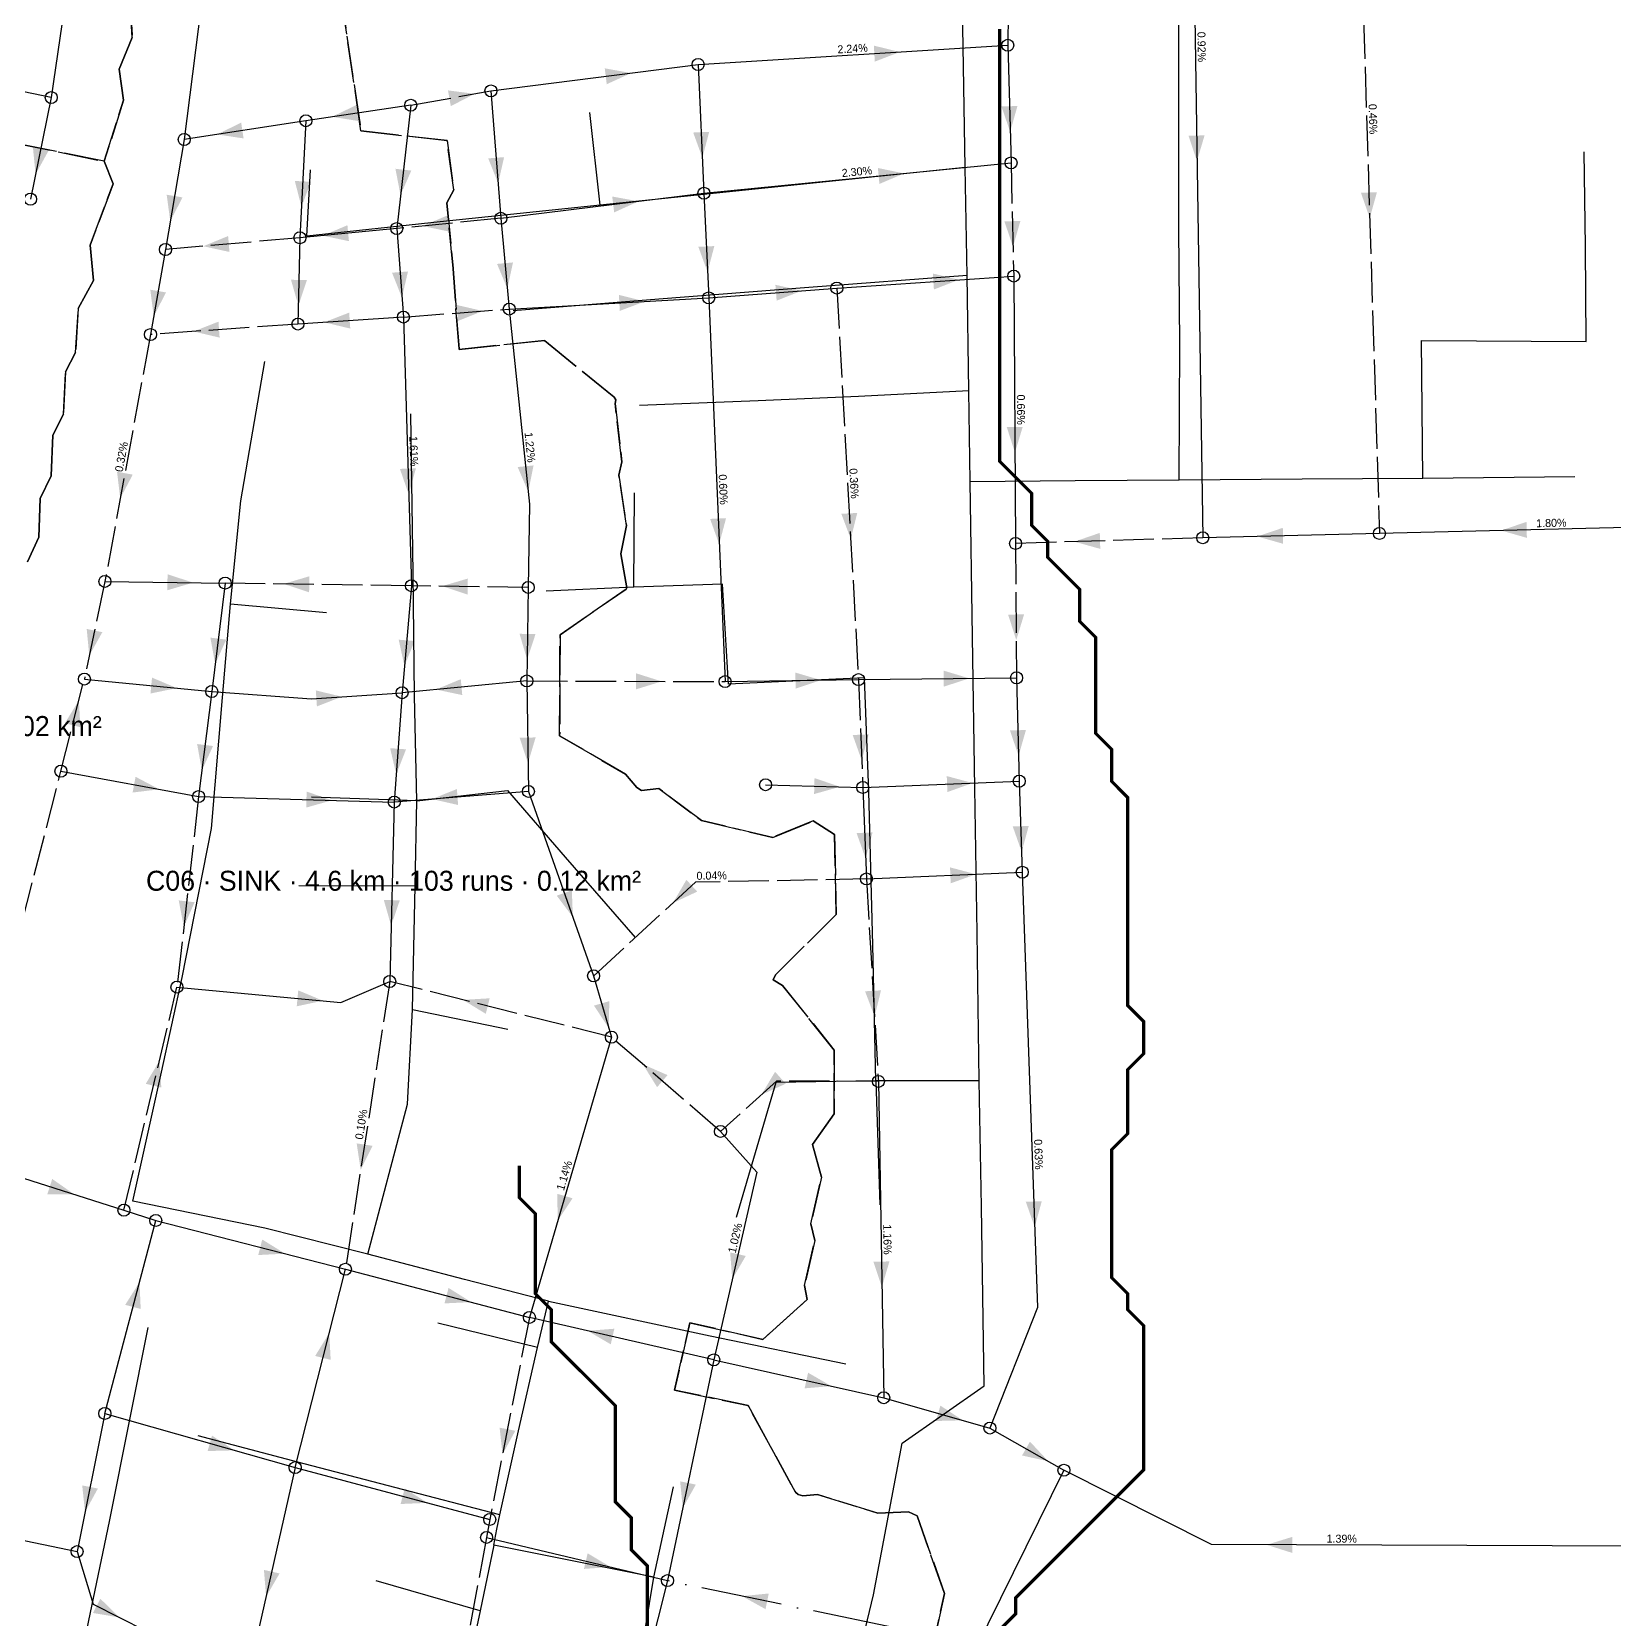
# Model space of a CAD drawing. Header units: metres. Extents: x 441395 to 476894, y 2561381 to 2578972.
# Drawn here: x 450298.3 to 450693.9, y 2568880.6 to 2569277.4 of the extents above; entities that cross this region are included whole.
import ezdxf
from ezdxf.enums import TextEntityAlignment as Align

# ---------------------------------------------------------------- set-up
doc = ezdxf.new("R2010")
doc.units = ezdxf.units.M
doc.header["$LTSCALE"] = 8
doc.linetypes.add('DASHDOT', pattern=[3.556, 2.54, -0.508, 0, -0.508])
doc.linetypes.add('DASHED', pattern=[1.524, 1.27, -0.254])
for name, color, linetype in [('A_ARROWS', 7, 'Continuous'), ('A_BUILT_2006', 252, 'Continuous'), ('A_CATCH_LABEL', 7, 'Continuous'), ('A_CATCHMENTS', 7, 'Continuous'), ('A_GRADIENT', 8, 'Continuous'), ('A_JUNCTIONS', 8, 'Continuous'), ('A_RUNS', 7, 'Continuous'), ('A_STREAMS', 5, 'Continuous')]:
    doc.layers.add(name, color=color, linetype=linetype)

msp = doc.modelspace()

# ---------------------------------------------------------------- linework, layer by layer
at = {"layer": 'A_ARROWS', "color": 1}
for points in [[(450515.31, 2569272.31), (450509.05, 2569269.91), (450508.8, 2569273.91)], [(450448.14, 2569267.05), (450442.04, 2569264.26), (450441.54, 2569268.23)], [(450409.01, 2569261.86), (450403.06, 2569258.77), (450402.36, 2569262.71)], [(450542.88, 2569252.36), (450540.7, 2569258.7), (450544.7, 2569258.81)], [(450465.94, 2569245.88), (450463.65, 2569252.18), (450467.65, 2569252.36)], [(450589.57, 2569245.03), (450587.47, 2569251.4), (450591.47, 2569251.46)], [(450414.9, 2569239.49), (450412.41, 2569245.72), (450416.39, 2569246.03)], [(450516.37, 2569241.96), (450510.2, 2569239.34), (450509.81, 2569243.32)], [(450450, 2569234.99), (450443.9, 2569232.22), (450443.41, 2569236.19)], [(450632.76, 2569230.8), (450630.56, 2569237.13), (450634.56, 2569237.26)], [(450543.59, 2569223.63), (450541.44, 2569229.98), (450545.44, 2569230.07)], [(450467.23, 2569217.31), (450464.94, 2569223.62), (450468.94, 2569223.8)], [(450530.07, 2569215.38), (450523.82, 2569212.95), (450523.55, 2569216.94)], [(450490.73, 2569212.63), (450484.51, 2569210.15), (450484.2, 2569214.13)], [(450451.58, 2569209.96), (450445.3, 2569207.6), (450445.08, 2569211.6)], [(450544.07, 2569172.21), (450542.02, 2569178.59), (450546.02, 2569178.62)], [(450503.03, 2569150.6), (450500.68, 2569156.88), (450504.67, 2569157.1)], [(450470.14, 2569149.3), (450467.87, 2569155.61), (450471.87, 2569155.78)], [(450604.68, 2569151.22), (450611.03, 2569153.38), (450611.12, 2569149.38)], [(450665.59, 2569152.71), (450671.94, 2569154.86), (450672.04, 2569150.86)], [(450558.94, 2569149.92), (450565.28, 2569152.11), (450565.4, 2569148.11)], [(450544.41, 2569125.31), (450542.36, 2569131.7), (450546.36, 2569131.73)], [(450455.79, 2569114.99), (450449.38, 2569113.01), (450449.39, 2569117.01)], [(450495.62, 2569115.3), (450489.26, 2569113.2), (450489.19, 2569117.2)], [(450532.68, 2569115.75), (450526.3, 2569113.68), (450526.26, 2569117.68)], [(450505.77, 2569095.27), (450503.52, 2569101.59), (450507.51, 2569101.75)], [(450544.99, 2569096.39), (450542.82, 2569102.73), (450546.82, 2569102.84)], [(450500.33, 2569088.65), (450493.87, 2569086.83), (450493.98, 2569090.83)], [(450533.5, 2569089.59), (450527.19, 2569087.33), (450527.03, 2569091.33)], [(450506.74, 2569070.76), (450504.49, 2569077.08), (450508.49, 2569077.24)], [(450545.75, 2569072.4), (450543.53, 2569078.73), (450547.53, 2569078.86)], [(450534.33, 2569066.79), (450528.02, 2569064.52), (450527.85, 2569068.51)], [(450508.99, 2569031.26), (450506.61, 2569037.53), (450510.6, 2569037.77)], [(450549.01, 2568978.6), (450546.79, 2568984.92), (450550.78, 2568985.06)], [(450510.8, 2568963.58), (450508.7, 2568969.94), (450512.7, 2568970.01)], [(450498.18, 2568938.85), (450491.5, 2568938.29), (450492.37, 2568942.2)], [(450531.04, 2568930.3), (450524.34, 2568930.13), (450525.44, 2568933.98)], [(450552.4, 2568920.07), (450545.85, 2568921.5), (450547.83, 2568924.97)], [(450606.98, 2568899.18), (450613.39, 2568901.16), (450613.37, 2568897.16)]]:
    msp.add_solid(points, dxfattribs=at)
at = {"layer": 'A_ARROWS', "color": 3}
for points in [[(450373.36, 2569256.11), (450379.4, 2569259.02), (450379.99, 2569255.06)], [(450344.64, 2569251.71), (450350.66, 2569254.66), (450351.27, 2569250.71)], [(450365.74, 2569233.58), (450364.07, 2569240.08), (450368.07, 2569239.87)], [(450390.49, 2569236.53), (450389.22, 2569243.12), (450393.19, 2569242.67)], [(450332.94, 2569229.99), (450332.04, 2569236.64), (450335.99, 2569235.97)], [(450371.04, 2569226.41), (450377.22, 2569229.01), (450377.6, 2569225.03)], [(450395.98, 2569228.81), (450402.15, 2569231.43), (450402.54, 2569227.45)], [(450341.19, 2569223.76), (450347.4, 2569226.31), (450347.74, 2569222.33)], [(450390.84, 2569210.92), (450388.37, 2569217.15), (450392.36, 2569217.45)], [(450417.2, 2569213.16), (450414.62, 2569219.34), (450418.61, 2569219.71)], [(450328.8, 2569206.25), (450327.94, 2569212.9), (450331.88, 2569212.21)], [(450364.96, 2569208.94), (450363.11, 2569215.38), (450367.1, 2569215.29)], [(450411.08, 2569207.57), (450404.85, 2569205.09), (450404.55, 2569209.08)], [(450338.75, 2569202.46), (450344.99, 2569204.91), (450345.27, 2569200.92)], [(450371.41, 2569204.75), (450377.66, 2569207.17), (450377.93, 2569203.18)], [(450422.42, 2569162.41), (450419.77, 2569168.57), (450423.75, 2569168.98)], [(450320.43, 2569160.74), (450319.63, 2569167.4), (450323.56, 2569166.67)], [(450392.53, 2569161.77), (450390.34, 2569168.11), (450394.34, 2569168.23)], [(450338.64, 2569139.68), (450332.21, 2569137.77), (450332.26, 2569141.77)], [(450361.28, 2569139.36), (450367.71, 2569141.27), (450367.65, 2569137.27)], [(450400.89, 2569138.8), (450407.32, 2569140.7), (450407.26, 2569136.7)], [(450312.69, 2569121.44), (450312.05, 2569128.11), (450315.96, 2569127.29)], [(450344.17, 2569119.34), (450342.96, 2569125.93), (450346.93, 2569125.44)], [(450391.47, 2569118.87), (450390.03, 2569125.42), (450394.01, 2569125.08)], [(450422.14, 2569120.46), (450420.24, 2569126.89), (450424.24, 2569126.83)], [(450334.55, 2569113.32), (450327.99, 2569111.96), (450328.38, 2569115.94)], [(450399.37, 2569112.96), (450405.55, 2569115.55), (450405.93, 2569111.57)], [(450310.1, 2569110.25), (450310.46, 2569103.55), (450306.59, 2569104.54)], [(450375.84, 2569111.16), (450369.59, 2569108.74), (450369.32, 2569112.74)], [(450340.84, 2569092.74), (450339.65, 2569099.34), (450343.62, 2569098.84)], [(450389.43, 2569091.77), (450387.89, 2569098.3), (450391.88, 2569098.01)], [(450422.35, 2569094.55), (450420.26, 2569100.92), (450424.26, 2569100.98)], [(450330.19, 2569088.02), (450323.53, 2569087.21), (450324.26, 2569091.15)], [(450373.37, 2569085.27), (450366.91, 2569083.45), (450367.03, 2569087.45)], [(450398.36, 2569085.58), (450404.58, 2569088.09), (450404.89, 2569084.1)], [(450458.59, 2569059.6), (450461.95, 2569065.4), (450464.66, 2569062.45)], [(450433.57, 2569056.07), (450429.55, 2569061.44), (450433.32, 2569062.77)], [(450336.32, 2569053.66), (450335.05, 2569060.25), (450339.03, 2569059.8)], [(450388.15, 2569053.92), (450386.31, 2569060.37), (450390.31, 2569060.27)], [(450371.11, 2569035.18), (450364.55, 2569033.78), (450364.93, 2569037.76)], [(450406.09, 2569035.39), (450412.78, 2569035.78), (450411.81, 2569031.9)], [(450442.55, 2569028.36), (450438.84, 2569033.95), (450442.68, 2569035.07)], [(450330.23, 2569020.17), (450330.7, 2569013.48), (450326.81, 2569014.41)], [(450451.1, 2569019.26), (450457.24, 2569016.59), (450454.63, 2569013.56)], [(450480.68, 2569011.65), (450484.12, 2569017.41), (450486.79, 2569014.43)], [(450380.53, 2568992.89), (450379.53, 2568999.52), (450383.49, 2568998.91)], [(450308.92, 2568986.78), (450302.21, 2568986.82), (450303.43, 2568990.63)], [(450429.79, 2568980.21), (450429.67, 2568986.91), (450433.51, 2568985.79)], [(450361.63, 2568971.95), (450354.93, 2568971.61), (450355.93, 2568975.49)], [(450473.41, 2568965.58), (450472.89, 2568972.27), (450476.79, 2568971.38)], [(450325.25, 2568964.83), (450325.55, 2568958.13), (450321.68, 2568959.16)], [(450408.18, 2568959.84), (450401.48, 2568959.52), (450402.5, 2568963.39)], [(450372.67, 2568952.11), (450373.04, 2568945.41), (450369.16, 2568946.39)], [(450437.25, 2568952.68), (450443.94, 2568953.19), (450443.04, 2568949.29)], [(450348.98, 2568922.79), (450342.27, 2568922.62), (450343.37, 2568926.47)], [(450415.99, 2568921.8), (450415.26, 2568928.46), (450419.19, 2568927.69)], [(450461.04, 2568908.38), (450460.39, 2568915.05), (450464.31, 2568914.23)], [(450311.63, 2568907.36), (450310.93, 2568914.03), (450314.85, 2568913.25)], [(450397.21, 2568909.67), (450390.51, 2568909.38), (450391.54, 2568913.25)], [(450443.03, 2568893.62), (450436.34, 2568893.16), (450437.27, 2568897.05)], [(450356.9, 2568886.22), (450356.35, 2568892.91), (450360.26, 2568892.03)], [(450475.87, 2568886.35), (450482.54, 2568887.01), (450481.73, 2568883.09)], [(450320.24, 2568881.02), (450313.63, 2568882.14), (450315.45, 2568885.71)]]:
    msp.add_solid(points, dxfattribs=at)
at = {"layer": 'A_ARROWS', "color": 4}
msp.add_solid([(450299.28, 2569241.77), (450298.6, 2569248.44), (450302.52, 2569247.64)], dxfattribs=at)
at = {"layer": 'A_BUILT_2006', "color": 252}
for points in [[(450531.1, 2569273.72), (450530.66, 2569301.06)], [(450585.03, 2569263.02), (450584.98, 2569301.37)], [(450531.66, 2569243.42), (450531.1, 2569273.72)], [(450585.04, 2569228.08), (450585.03, 2569263.02)], [(450440.43, 2569234.03), (450437.81, 2569257.19)], [(450686.7, 2569223.69), (450686.35, 2569247.37)], [(450367.08, 2569226.27), (450368.03, 2569242.82)], [(450531.66, 2569243.42), (450496.91, 2569239.83)], [(450532.09, 2569216.42), (450531.66, 2569243.42)], [(450467.07, 2569236.74), (450440.43, 2569234.03)], [(450496.91, 2569239.83), (450467.07, 2569236.74)], [(450440.43, 2569234.03), (450400.43, 2569229.85)], [(450400.43, 2569229.85), (450367.08, 2569226.27)], [(450585.25, 2569199.37), (450585.04, 2569228.08)], [(450686.84, 2569199.98), (450686.7, 2569223.69)], [(450532.09, 2569216.42), (450492.59, 2569213.41)], [(450532.55, 2569187.64), (450532.09, 2569216.42)], [(450492.59, 2569213.41), (450455.07, 2569210.49)], [(450455.07, 2569210.49), (450418.63, 2569207.59)], [(450585.1, 2569165.37), (450585.25, 2569199.37)], [(450646.02, 2569165.83), (450645.66, 2569200.23)], [(450645.66, 2569200.23), (450686.84, 2569199.98)], [(450350.59, 2569160.12), (450356.57, 2569194.96)], [(450479.88, 2569185.14), (450450.25, 2569183.97)], [(450505, 2569186.22), (450479.88, 2569185.14)], [(450532.55, 2569187.64), (450505, 2569186.22)], [(450532.84, 2569164.94), (450532.55, 2569187.64)], [(450393.66, 2569141.94), (450393.1, 2569181.83)], [(450532.84, 2569164.94), (450559.16, 2569165.17)], [(450533.46, 2569126.11), (450532.84, 2569164.94)], [(450559.16, 2569165.17), (450585.1, 2569165.37)], [(450585.1, 2569165.37), (450615.86, 2569165.64)], [(450615.86, 2569165.64), (450646.02, 2569165.83)], [(450646.02, 2569165.83), (450683.99, 2569166.2)], [(450448.82, 2569138.58), (450448.95, 2569162.13)], [(450348.03, 2569134.35), (450350.59, 2569160.12)], [(450393.96, 2569111.39), (450393.66, 2569141.94)], [(450448.82, 2569138.58), (450426.86, 2569137.54)], [(450470.95, 2569139.32), (450448.82, 2569138.58)], [(450472.51, 2569114.3), (450470.95, 2569139.32)], [(450345.97, 2569111), (450348.03, 2569134.35)], [(450348.03, 2569134.35), (450372, 2569132.19)], [(450534.04, 2569088.31), (450533.46, 2569126.11)], [(450506.47, 2569115.9), (450472.51, 2569114.3)], [(450507.53, 2569087.45), (450506.47, 2569115.9)], [(450343.22, 2569078.19), (450345.97, 2569111)], [(450394.61, 2569085.11), (450393.96, 2569111.39)], [(450394.61, 2569085.11), (450368.23, 2569086.09)], [(450394.61, 2569085.11), (450417.27, 2569087.7)], [(450417.27, 2569087.7), (450431.67, 2569071.07)], [(450508.56, 2569049.06), (450507.53, 2569087.45)], [(450534.63, 2569052.12), (450534.04, 2569088.31)], [(450394.16, 2569063.82), (450394.61, 2569085.11)], [(450335.94, 2569040.98), (450343.22, 2569078.19)], [(450431.67, 2569071.07), (450449.12, 2569050.98)], [(450394.16, 2569063.82), (450365.09, 2569063.93)], [(450393.47, 2569033), (450394.16, 2569063.82)], [(450535.09, 2569015.18), (450534.63, 2569052.12)], [(450509.32, 2569015.14), (450508.56, 2569049.06)], [(450330.71, 2569017.34), (450335.94, 2569040.98)], [(450392.26, 2569009.32), (450393.47, 2569033)], [(450393.47, 2569033), (450417.29, 2569028.07)], [(450323.62, 2568985.07), (450330.71, 2569017.34)], [(450484.3, 2569014.72), (450474.35, 2568980.99)], [(450509.32, 2569015.14), (450484.3, 2569014.72)], [(450535.09, 2569015.18), (450509.32, 2569015.14)], [(450509.32, 2569015.14), (450510.3, 2568984.12)], [(450535.69, 2568983.7), (450535.09, 2569015.18)], [(450382.32, 2568971.79), (450392.26, 2569009.32)], [(450356.61, 2568978.31), (450323.62, 2568985.07)], [(450536.39, 2568938.88), (450535.69, 2568983.7)], [(450382.32, 2568971.79), (450356.61, 2568978.31)], [(450406.46, 2568965.46), (450382.32, 2568971.79)], [(450427.47, 2568960.04), (450406.46, 2568965.46)], [(450424.74, 2568948.47), (450427.47, 2568960.04)], [(450427.47, 2568960.04), (450467.89, 2568951.44)], [(450424.74, 2568948.47), (450399.85, 2568954.62)], [(450322.89, 2568930.9), (450327.44, 2568953.53)], [(450467.89, 2568951.44), (450501.84, 2568944.4)], [(450420, 2568927.63), (450424.74, 2568948.47)], [(450515.87, 2568924.62), (450536.39, 2568938.88)], [(450317.74, 2568905), (450322.89, 2568930.9)], [(450415.35, 2568906.71), (450420, 2568927.63)], [(450364.79, 2568919.84), (450339.87, 2568926.43)], [(450508.75, 2568886.68), (450515.87, 2568924.62)], [(450389.1, 2568913.47), (450364.79, 2568919.84)], [(450415.35, 2568906.71), (450389.1, 2568913.47)], [(450453.78, 2568891.06), (450458.76, 2568913.67)], [(450413.8, 2568899.1), (450414.58, 2568903.1), (450415.35, 2568906.71)], [(450309.76, 2568866.72), (450317.74, 2568905)], [(450413.8, 2568899.1), (450410.44, 2568882.66)], [(450453.78, 2568891.06), (450413.8, 2568899.1)], [(450447.5, 2568852.59), (450453.78, 2568891.06)], [(450410.44, 2568882.66), (450384.4, 2568890.15)], [(450501.11, 2568855.07), (450508.75, 2568886.68)], [(450410.44, 2568882.66), (450405.68, 2568860.34)]]:
    msp.add_lwpolyline(points, dxfattribs=at)
at = {"layer": 'A_CATCHMENTS', "color": 1, "linetype": 'DASHED'}
for points in [[(450522.89, 2568870.58), (450526.49, 2568887.02), (450519.6, 2568906.41), (450517.49, 2568907.43), (450509.76, 2568907.11), (450494.73, 2568911.73), (450491.05, 2568911.43), (450489.85, 2568911.74), (450489.21, 2568912.32), (450477.4, 2568933.99), (450458.97, 2568937.86), (450462.85, 2568954.68), (450481.08, 2568950.51), (450492.15, 2568960.46), (450491.5, 2568963.97), (450494.04, 2568975.21), (450493.08, 2568979.45), (450495.73, 2568991.06), (450493.45, 2568999.25), (450498.88, 2569006.93), (450498.89, 2569022.83), (450486.01, 2569038.98), (450483.6, 2569040.42), (450484.21, 2569041.62), (450499.39, 2569056.7), (450499, 2569076.75), (450493.66, 2569080.1), (450483.55, 2569075.98), (450465.69, 2569080.22), (450455.03, 2569088.24), (450450.7, 2569087.71), (450449.56, 2569088.44), (450446.75, 2569091.77), (450430.27, 2569101.42), (450430.36, 2569126.67), (450446.91, 2569138.08), (450447.1, 2569138.34), (450445.6, 2569146.86), (450446.94, 2569153.92), (450445.08, 2569166.51), (450445.81, 2569169.89), (450444.11, 2569184.48), (450444.32, 2569185.38), (450443.9, 2569186.07), (450426.45, 2569200.2), (450405.18, 2569197.99), (450405.12, 2569198.08), (450403.61, 2569218.12), (450403.67, 2569218.21), (450402.06, 2569234.57), (450403.78, 2569237.83), (450402.14, 2569250.17), (450380.6, 2569252.61), (450375.33, 2569288.29)], [(450322.77, 2569286.67), (450323.44, 2569275.95), (450320.14, 2569268), (450321.27, 2569260.31), (450316.43, 2569244.99), (450292.96, 2569249.79)]]:
    msp.add_lwpolyline(points, dxfattribs=at)
at = {"layer": 'A_CATCHMENTS', "color": 3, "linetype": 'DASHED'}
for points in [[(450375.33, 2569288.29), (450380.6, 2569252.61), (450402.14, 2569250.17), (450403.78, 2569237.83), (450402.06, 2569234.57), (450403.67, 2569218.21), (450403.61, 2569218.12), (450405.12, 2569198.08), (450405.18, 2569197.99), (450426.45, 2569200.2), (450443.9, 2569186.07), (450444.32, 2569185.38), (450444.11, 2569184.48), (450445.81, 2569169.89), (450445.08, 2569166.51), (450446.94, 2569153.92), (450445.6, 2569146.86), (450447.1, 2569138.34), (450446.91, 2569138.08), (450430.36, 2569126.67), (450430.27, 2569101.42), (450446.75, 2569091.77), (450449.56, 2569088.44), (450450.7, 2569087.71), (450455.03, 2569088.24), (450465.69, 2569080.22), (450483.55, 2569075.98), (450493.66, 2569080.1), (450499, 2569076.75), (450499.39, 2569056.7), (450484.21, 2569041.62), (450483.6, 2569040.42), (450486.01, 2569038.98), (450498.89, 2569022.83), (450498.88, 2569006.93), (450493.45, 2568999.25), (450495.73, 2568991.06), (450493.08, 2568979.45), (450494.04, 2568975.21), (450491.5, 2568963.97), (450492.15, 2568960.46), (450481.08, 2568950.51), (450462.85, 2568954.68), (450458.97, 2568937.86), (450477.4, 2568933.99), (450489.21, 2568912.32), (450489.85, 2568911.74), (450491.05, 2568911.43), (450494.73, 2568911.73), (450509.76, 2568907.11), (450517.49, 2568907.43), (450519.6, 2568906.41), (450526.49, 2568887.02), (450522.89, 2568870.58)], [(450297.24, 2569144.91), (450300.1, 2569151.01), (450300.41, 2569160.74), (450303.16, 2569166.4), (450303.58, 2569176.56), (450306.21, 2569181.79), (450306.76, 2569192.38), (450309.26, 2569197.18), (450309.94, 2569208.2), (450313.71, 2569215.16), (450312.94, 2569224.06), (450318.63, 2569239.32), (450316.43, 2569244.99), (450321.27, 2569260.31), (450320.14, 2569268), (450323.44, 2569275.95), (450322.77, 2569286.67)]]:
    msp.add_lwpolyline(points, dxfattribs=at)
at = {"layer": 'A_CATCHMENTS', "color": 4, "linetype": 'DASHED'}
msp.add_lwpolyline([(450292.96, 2569249.79), (450316.43, 2569244.99), (450318.63, 2569239.32), (450312.94, 2569224.06), (450313.71, 2569215.16), (450309.94, 2569208.2), (450309.26, 2569197.18), (450306.76, 2569192.38), (450306.21, 2569181.79), (450303.58, 2569176.56), (450303.16, 2569166.4), (450300.41, 2569160.74), (450300.1, 2569151.01), (450297.24, 2569144.91)], dxfattribs=at)
at = {"layer": 'A_JUNCTIONS'}
for centre in [(450542.28, 2569273.98), (450464.88, 2569269.18), (450413.1, 2569262.59), (450303.2, 2569260.93), (450393.03, 2569259.01), (450366.85, 2569255.14), (450336.43, 2569250.44), (450543.1, 2569244.6), (450298, 2569235.52), (450466.34, 2569237.01), (450415.58, 2569230.74), (450389.54, 2569228.18), (450331.74, 2569222.94), (450365.34, 2569225.87), (450543.76, 2569216.31), (450467.53, 2569210.85), (450499.56, 2569213.31), (450417.68, 2569208.07), (450364.86, 2569204.31), (450391.21, 2569206.06), (450327.99, 2569201.69), (450635.19, 2569151.97), (450544.23, 2569149.47), (450591, 2569150.89), (450316.6, 2569139.99), (450346.66, 2569139.56), (450393.21, 2569138.9), (450422.42, 2569138.49), (450311.46, 2569115.59), (450504.97, 2569115.44), (450544.48, 2569115.88), (450343.32, 2569112.47), (450390.88, 2569112.16), (450422.06, 2569115.1), (450471.61, 2569114.93), (450305.61, 2569092.55), (450481.76, 2569089.17), (450506.04, 2569088.49), (450545.15, 2569090.06), (450340.02, 2569086.21), (450388.93, 2569084.83), (450422.46, 2569087.51), (450506.95, 2569065.61), (450545.92, 2569067.29), (450438.75, 2569041.4), (450334.61, 2569038.59), (450387.8, 2569039.98), (450443.22, 2569026.07), (450509.95, 2569015.02), (450470.47, 2569002.51), (450321.36, 2568982.82), (450329.32, 2568980.26), (450376.7, 2568968.07), (450422.72, 2568956.03), (450468.8, 2568945.4), (450511.26, 2568935.94), (450316.58, 2568932.02), (450537.82, 2568928.37), (450364.16, 2568918.47), (450556.32, 2568917.83), (450412.8, 2568905.52), (450309.64, 2568897.47), (450412.01, 2568901.03), (450457.23, 2568890.22)]:
    msp.add_circle(centre, 1.5, dxfattribs=at)
at = {"layer": 'A_RUNS', "color": 3}
for points in [[(450352.2, 2569454.85), (450348.96, 2569349.7), (450336.43, 2569250.44)], [(450393.03, 2569259.01), (450366.85, 2569255.14)], [(450393.03, 2569259.01), (450389.54, 2569228.18)], [(450366.85, 2569255.14), (450336.43, 2569250.44)], [(450366.85, 2569255.14), (450365.34, 2569225.87)], [(450336.43, 2569250.44), (450331.74, 2569222.94)], [(450389.54, 2569228.18), (450365.34, 2569225.87)], [(450389.54, 2569228.18), (450391.21, 2569206.06)], [(450415.58, 2569230.74), (450417.68, 2569208.07)], [(450365.34, 2569225.87), (450364.86, 2569204.31)], [(450331.74, 2569222.94), (450327.99, 2569201.69)], [(450391.21, 2569206.06), (450364.86, 2569204.31)], [(450391.21, 2569206.06), (450393.21, 2569138.9)], [(450417.68, 2569208.07), (450422.74, 2569159.32), (450422.42, 2569138.49)], [(450316.6, 2569139.99), (450346.66, 2569139.56)], [(450346.66, 2569139.56), (450343.32, 2569112.47)], [(450393.21, 2569138.9), (450390.88, 2569112.16)], [(450422.42, 2569138.49), (450422.06, 2569115.1)], [(450311.46, 2569115.59), (450343.32, 2569112.47)], [(450422.06, 2569115.1), (450390.88, 2569112.16)], [(450422.06, 2569115.1), (450422.46, 2569087.51)], [(450343.32, 2569112.47), (450340.02, 2569086.21)], [(450343.32, 2569112.47), (450368.22, 2569110.66), (450390.88, 2569112.16)], [(450390.88, 2569112.16), (450388.93, 2569084.83)], [(450305.61, 2569092.55), (450340.02, 2569086.21)], [(450340.02, 2569086.21), (450388.93, 2569084.83)], [(450422.46, 2569087.51), (450388.93, 2569084.83)], [(450422.46, 2569087.51), (450438.75, 2569041.4)], [(450388.93, 2569084.83), (450387.8, 2569039.98)], [(450334.61, 2569038.59), (450375.57, 2569034.76), (450387.8, 2569039.98)], [(450438.75, 2569041.4), (450443.22, 2569026.07)], [(450443.22, 2569026.07), (450422.72, 2568956.03)], [(450470.47, 2569002.51), (450479.53, 2568992.34), (450468.8, 2568945.4)], [(450280.72, 2568995.75), (450321.36, 2568982.82)], [(450321.36, 2568982.82), (450329.32, 2568980.26)], [(450316.58, 2568932.02), (450329.32, 2568980.26)], [(450329.32, 2568980.26), (450376.7, 2568968.07)], [(450364.16, 2568918.47), (450376.7, 2568968.07)], [(450376.7, 2568968.07), (450422.72, 2568956.03)], [(450468.8, 2568945.4), (450422.72, 2568956.03)], [(450468.8, 2568945.4), (450457.23, 2568890.22)], [(450316.58, 2568932.02), (450309.64, 2568897.47)], [(450316.58, 2568932.02), (450364.16, 2568918.47)], [(450364.16, 2568918.47), (450353.52, 2568871.23)], [(450364.16, 2568918.47), (450412.8, 2568905.52)], [(450259.88, 2568907.87), (450309.64, 2568897.47)], [(450412.01, 2568901.03), (450457.23, 2568890.22)], [(450309.64, 2568897.47), (450313.64, 2568884.38), (450326.83, 2568877.66)], [(450457.23, 2568890.22), (450445.35, 2568843.05)]]:
    msp.add_lwpolyline(points, dxfattribs=at)
at = {"layer": 'A_RUNS', "color": 1}
for points in [[(450633.64, 2569375.91), (450588.2, 2569335.3), (450591, 2569150.89)], [(450543.23, 2569362.05), (450542.28, 2569273.98)], [(450311.32, 2569316.91), (450303.2, 2569260.93)], [(450464.88, 2569269.18), (450542.28, 2569273.98)], [(450542.28, 2569273.98), (450543.1, 2569244.6)], [(450303.2, 2569260.93), (450257.57, 2569270.39)], [(450413.1, 2569262.59), (450464.88, 2569269.18)], [(450464.88, 2569269.18), (450466.34, 2569237.01)], [(450413.1, 2569262.59), (450415.58, 2569230.74)], [(450466.34, 2569237.01), (450543.1, 2569244.6)], [(450415.58, 2569230.74), (450466.34, 2569237.01)], [(450466.34, 2569237.01), (450467.53, 2569210.85)], [(450499.56, 2569213.31), (450543.76, 2569216.31)], [(450543.76, 2569216.31), (450544.23, 2569149.47)], [(450467.53, 2569210.85), (450499.56, 2569213.31)], [(450417.68, 2569208.07), (450467.53, 2569210.85)], [(450467.53, 2569210.85), (450471.61, 2569114.93)], [(450721.19, 2569154.06), (450635.19, 2569151.97)], [(450635.19, 2569151.97), (450591, 2569150.89)], [(450471.61, 2569114.93), (450504.97, 2569115.44)], [(450504.97, 2569115.44), (450544.48, 2569115.88)], [(450544.48, 2569115.88), (450545.15, 2569090.06)], [(450481.76, 2569089.17), (450506.04, 2569088.49)], [(450506.04, 2569088.49), (450545.15, 2569090.06)], [(450545.15, 2569090.06), (450545.92, 2569067.29)], [(450506.04, 2569088.49), (450506.95, 2569065.61)], [(450506.95, 2569065.61), (450545.92, 2569067.29)], [(450545.92, 2569067.29), (450549.71, 2568958.5), (450537.82, 2568928.37)], [(450509.95, 2569015.02), (450511.26, 2568935.94)], [(450468.8, 2568945.4), (450511.26, 2568935.94)], [(450511.26, 2568935.94), (450537.82, 2568928.37)], [(450537.82, 2568928.37), (450556.32, 2568917.83)], [(450556.32, 2568917.83), (450505.68, 2568815.32)], [(450699.61, 2568898.86), (450593.21, 2568899.23), (450556.32, 2568917.83)]]:
    msp.add_lwpolyline(points, dxfattribs=at)
at = {"layer": 'A_RUNS', "color": 1, "linetype": 'DASHED'}
for points in [[(450659.88, 2569346.54), (450630.08, 2569317.34), (450635.19, 2569151.97)], [(450393.03, 2569259.01), (450413.1, 2569262.59)], [(450543.1, 2569244.6), (450543.76, 2569216.31)], [(450499.56, 2569213.31), (450504.97, 2569115.44)], [(450591, 2569150.89), (450544.23, 2569149.47)], [(450544.23, 2569149.47), (450544.48, 2569115.88)], [(450422.06, 2569115.1), (450471.61, 2569114.93)], [(450504.97, 2569115.44), (450506.04, 2569088.49)], [(450506.95, 2569065.61), (450509.95, 2569015.02)]]:
    msp.add_lwpolyline(points, dxfattribs=at)
at = {"layer": 'A_RUNS', "color": 4}
msp.add_lwpolyline([(450303.2, 2569260.93), (450298, 2569235.52)], dxfattribs=at)
at = {"layer": 'A_RUNS', "color": 3, "linetype": 'DASHED'}
for points in [[(450415.58, 2569230.74), (450389.54, 2569228.18)], [(450365.34, 2569225.87), (450331.74, 2569222.94)], [(450364.86, 2569204.31), (450327.99, 2569201.69)], [(450391.21, 2569206.06), (450417.68, 2569208.07)], [(450327.99, 2569201.69), (450316.6, 2569139.99)], [(450316.6, 2569139.99), (450311.46, 2569115.59)], [(450393.21, 2569138.9), (450346.66, 2569139.56)], [(450422.42, 2569138.49), (450393.21, 2569138.9)], [(450305.61, 2569092.55), (450311.46, 2569115.59)], [(450280.72, 2568995.75), (450305.61, 2569092.55)], [(450340.02, 2569086.21), (450334.61, 2569038.59)], [(450506.95, 2569065.61), (450464.24, 2569064.78), (450438.75, 2569041.4)], [(450321.36, 2568982.82), (450334.61, 2569038.59)], [(450387.8, 2569039.98), (450376.7, 2568968.07)], [(450443.22, 2569026.07), (450387.8, 2569039.98)], [(450470.47, 2569002.51), (450443.22, 2569026.07)], [(450509.95, 2569015.02), (450484.47, 2569015.04), (450470.47, 2569002.51)], [(450422.72, 2568956.03), (450412.8, 2568905.52)], [(450412.8, 2568905.52), (450412.01, 2568901.03)], [(450412.01, 2568901.03), (450403.41, 2568855.48)]]:
    msp.add_lwpolyline(points, dxfattribs=at)
at = {"layer": 'A_RUNS', "color": 3, "linetype": 'DASHDOT'}
msp.add_lwpolyline([(450513.62, 2568878.51), (450457.23, 2568890.22)], dxfattribs=at)
at = {"layer": 'A_STREAMS', "color": 5, "const_width": 0.8}
for points in [[(450540.24, 2569278.08), (450540.24, 2569274.08), (450540.24, 2569270.08), (450540.24, 2569266.07), (450540.24, 2569262.07), (450540.24, 2569258.07), (450540.24, 2569254.07), (450540.24, 2569250.07), (450540.24, 2569246.06), (450540.24, 2569242.06), (450540.24, 2569238.06), (450540.24, 2569234.06), (450540.24, 2569230.06), (450540.24, 2569226.06), (450540.24, 2569222.05), (450540.24, 2569218.05), (450540.24, 2569214.05), (450540.24, 2569210.05), (450540.24, 2569206.05), (450540.24, 2569202.05), (450540.24, 2569198.04), (450540.24, 2569194.04), (450540.24, 2569190.04), (450540.24, 2569186.04), (450540.24, 2569182.04), (450540.24, 2569178.03), (450540.24, 2569174.03), (450540.24, 2569170.03), (450544.24, 2569166.03), (450548.24, 2569162.03), (450548.24, 2569158.03), (450548.24, 2569154.02), (450552.25, 2569150.02), (450552.25, 2569146.02), (450556.25, 2569142.02), (450560.25, 2569138.02), (450560.25, 2569134.01), (450560.25, 2569130.01), (450564.25, 2569126.01), (450564.25, 2569122.01), (450564.25, 2569118.01), (450564.25, 2569114.01), (450564.25, 2569110), (450564.25, 2569106), (450564.25, 2569102), (450568.25, 2569098), (450568.25, 2569094), (450568.25, 2569090), (450572.25, 2569085.99), (450572.25, 2569081.99), (450572.25, 2569077.99), (450572.25, 2569073.99), (450572.25, 2569069.99), (450572.25, 2569065.98), (450572.25, 2569061.98), (450572.25, 2569057.98), (450572.25, 2569053.98), (450572.25, 2569049.98), (450572.25, 2569045.98), (450572.25, 2569041.97), (450572.25, 2569037.97), (450572.25, 2569033.97), (450576.26, 2569029.97), (450576.26, 2569025.97), (450576.26, 2569021.97), (450572.25, 2569017.96), (450572.25, 2569013.96), (450572.25, 2569009.96), (450572.25, 2569005.96), (450572.25, 2569001.96), (450568.25, 2568997.95), (450568.25, 2568993.95), (450568.25, 2568989.95), (450568.25, 2568985.95), (450568.25, 2568981.95), (450568.25, 2568977.95), (450568.25, 2568973.94), (450568.25, 2568969.94), (450568.25, 2568965.94), (450572.25, 2568961.94), (450572.25, 2568957.94), (450576.26, 2568953.93), (450576.26, 2568949.93), (450576.26, 2568945.93), (450576.26, 2568941.93), (450576.26, 2568937.93), (450576.26, 2568933.93), (450576.26, 2568929.92), (450576.26, 2568925.92), (450576.26, 2568921.92), (450576.26, 2568917.92), (450572.25, 2568913.92), (450568.25, 2568909.92), (450564.25, 2568905.91), (450560.25, 2568901.91), (450556.25, 2568897.91), (450552.25, 2568893.91), (450548.24, 2568889.91), (450544.24, 2568885.9), (450544.24, 2568881.9), (450540.24, 2568877.9)], [(450420.19, 2568993.95), (450420.19, 2568989.95), (450420.19, 2568985.95), (450424.19, 2568981.95), (450424.19, 2568977.95), (450424.19, 2568973.94), (450424.19, 2568969.94), (450424.19, 2568965.94), (450424.19, 2568961.94), (450428.19, 2568957.94), (450428.19, 2568953.93), (450428.19, 2568949.93), (450432.19, 2568945.93), (450436.2, 2568941.93), (450440.2, 2568937.93), (450444.2, 2568933.93), (450444.2, 2568929.92), (450444.2, 2568925.92), (450444.2, 2568921.92), (450444.2, 2568917.92), (450444.2, 2568913.92), (450444.2, 2568909.92), (450448.2, 2568905.91), (450448.2, 2568901.91), (450448.2, 2568897.91), (450452.2, 2568893.91), (450452.2, 2568889.91), (450452.2, 2568885.9), (450452.2, 2568881.9), (450452.2, 2568877.9)]]:
    msp.add_lwpolyline(points, dxfattribs=at)

# ---------------------------------------------------------------- texts
at = {"layer": 'A_CATCH_LABEL', "color": 4}
msp.add_text('C20 · SINK · 0.8 km · 20 runs · 0.02 km²', height=5, dxfattribs=at).set_placement((450255.8, 2569103.83), align=Align.MIDDLE_CENTER)
at = {"layer": 'A_CATCH_LABEL', "color": 3}
msp.add_text('C06 · SINK · 4.6 km · 103 runs · 0.12 km²', height=5, dxfattribs=at).set_placement((450388.74, 2569065.16), align=Align.MIDDLE_CENTER)
at = {"layer": 'A_GRADIENT', "color": 1}
for s, rotation, p in [('0.92%', -89.1298, (450589.14, 2569273.56)), ('2.24%', 3.5472, (450503.58, 2569271.58)), ('0.46%', -88.2307, (450631.99, 2569255.5)), ('2.30%', 5.6524, (450504.72, 2569240.81)), ('0.66%', -89.5955, (450543.99, 2569182.89)), ('0.60%', -87.5627, (450469.57, 2569162.89)), ('0.36%', -86.8365, (450502.27, 2569164.38)), ('1.80%', 1.3943, (450678.19, 2569153.01)), ('0.63%', -88.005, (450548.38, 2568996.71)), ('1.16%', -89.0509, (450510.6, 2568975.48)), ('1.39%', 359.8013, (450625.75, 2568899.11))]:
    msp.add_text(s, height=2, rotation=rotation, dxfattribs=at).set_placement(p, align=Align.BOTTOM_CENTER)
at = {"layer": 'A_GRADIENT', "color": 3}
for s, rotation, p in [('1.22%', -84.0693, (450421.28, 2569173.33)), ('0.32%', 79.5341, (450322.3, 2569170.84)), ('1.61%', -88.2952, (450392.21, 2569172.48)), ('0.04%', 1.1046, (450468.3, 2569064.86)), ('0.10%', 81.2291, (450382.25, 2569004.03)), ('1.14%', 73.6823, (450432.97, 2568991.05)), ('1.02%', 77.1277, (450475.68, 2568975.51))]:
    msp.add_text(s, height=2, rotation=rotation, dxfattribs=at).set_placement(p, align=Align.BOTTOM_CENTER)

doc.saveas('drawing.dxf')
